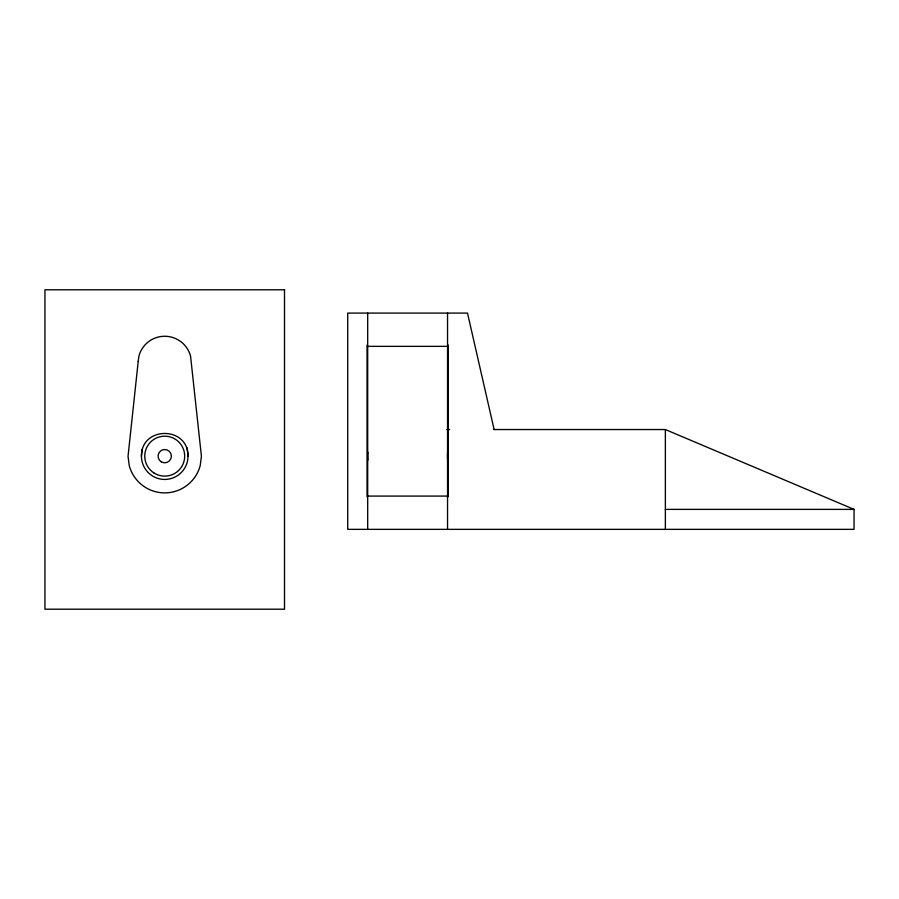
<?xml version="1.0" encoding="UTF-8"?>
<svg xmlns="http://www.w3.org/2000/svg" width="899" height="899" viewBox="0 0 899 899"><rect width="100%" height="100%" fill="white"/><g stroke="black" fill="none" stroke-linecap="round" stroke-linejoin="round"><path stroke-width="1.35" d="M187.127 447.814L188.015 456.153A23.295 23.295 0 0 1 164.731 479.448A23.295 23.295 0 0 1 141.435 456.153L142.188 449.197M141.435 456.153C141.132 425.912 188.329 425.912 188.015 456.153M367.691 346.351L447.545 346.351M446.837 429.542L449.635 429.542M493.686 429.542L665.372 429.542L854.05 509.385L854.05 529.354L347.722 529.354L347.722 313.088L467.502 313.088L494.124 429.542M367.691 496.079L447.545 496.079M665.372 509.385L854.05 509.385M665.372 429.542L665.372 529.354M448.208 345.025L448.208 496.742M447.545 313.088L447.545 529.354M367.691 313.088L367.691 529.354M367.028 345.025L367.028 496.742M447.455 453.557A39.927 39.927 0 0 1 447.455 458.76M367.882 460.063A39.927 39.927 0 0 1 367.882 452.253M138.21 361.42L128.04 456.321L129.265 465.66A36.713 36.713 0 0 0 200.196 465.66L201.421 456.321L190.554 356.071A26.734 26.734 0 0 0 138.907 356.071L138.21 361.42M284.511 289.793L44.95 289.793L44.95 609.207L284.511 609.207L284.511 289.793M153.774 472.84A19.958 19.958 0 0 0 184.655 457.299A19.958 19.958 0 0 0 155.752 438.319A19.958 19.958 0 0 0 153.774 472.84M161.404 461.917A6.653 6.653 0 0 0 171.383 456.153A6.653 6.653 0 0 0 161.404 450.388A6.653 6.653 0 0 0 161.404 461.917"/></g></svg>
